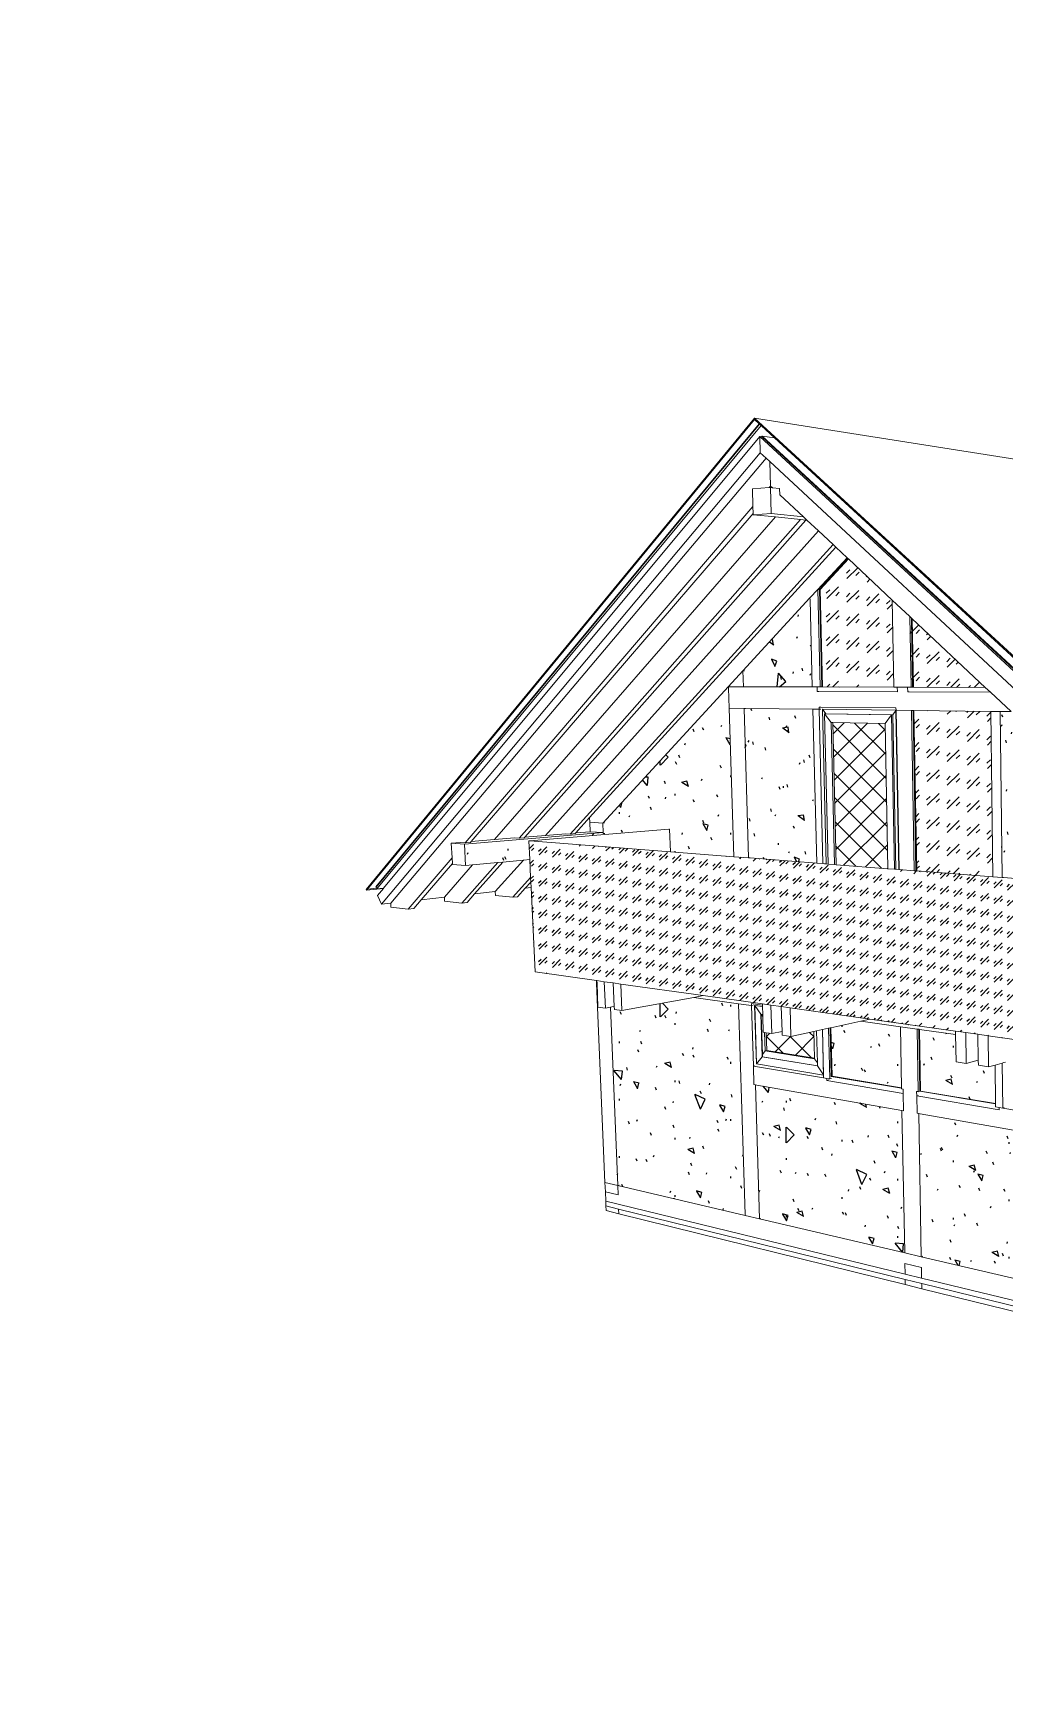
# Model space of a CAD drawing. Header units: millimetres. Extents: x 0 to 6720, y 0 to 297.
# Drawn here: x 1274.7 to 1449.2, y 0 to 297 of the extents above; entities that cross this region are included whole.
import ezdxf

# ---------------------------------------------------------------- set-up
doc = ezdxf.new("R2010")
doc.units = ezdxf.units.MM
doc.linetypes.add('K5LT32768', pattern=[0])
doc.layers.add('Системный слой', color=7, linetype='Continuous')

# ---------------------------------------------------------------- blocks, each defined once
blk = doc.blocks.new('U3')
at = {"layer": 'Системный слой', "color": 7, "linetype": 'K5LT32768', "lineweight": 18}
for p, q in [((1404.29, 227.83), (1334.53, 143.13)), ((1334.75, 143.15), (1404.29, 227.54)), ((1405.11, 226.79), (1336.26, 143.59)), ((1336.29, 143.51), (1405.18, 226.72)), ((1336.43, 143.21), (1405.47, 226.46)), ((1404.29, 227.83), (1404.29, 227.54)), ((1539.64, 103.32), (1404.29, 227.83)), ((1404.29, 227.83), (1531.81, 207.6)), ((1404.29, 227.54), (1405.11, 226.79)), ((1405.11, 226.79), (1405.18, 226.72)), ((1405.18, 226.72), (1405.47, 226.46)), ((1405.47, 226.46), (1407.87, 224.25)), ((1405.23, 224.5), (1337.65, 143.33)), ((1405.23, 224.5), (1405.31, 221.6)), ((1537.36, 102.32), (1405.23, 224.5)), ((1405.23, 224.5), (1405.54, 224.45)), ((1405.65, 224.58), (1405.54, 224.45)), ((1405.54, 224.45), (1405.65, 224.44)), ((1405.65, 224.58), (1405.65, 224.44)), ((1537.73, 102.56), (1405.65, 224.58)), ((1405.65, 224.58), (1407.87, 224.25)), ((1405.65, 224.44), (1537.65, 102.46)), ((1407.87, 224.25), (1539.27, 103.3)), ((1337.27, 140.47), (1405.31, 221.6)), ((1406.36, 220.62), (1338.93, 140.65)), ((1405.31, 221.6), (1406.36, 220.62)), ((1406.36, 220.62), (1407.03, 219.99)), ((1407.03, 219.99), (1407.15, 215.61)), ((1407.03, 219.99), (1535.73, 100.28)), ((1403.89, 215.09), (1406.92, 215.34)), ((1403.98, 211.91), (1403.89, 215.09)), ((1407.15, 215.61), (1406.92, 215.34)), ((1406.92, 215.34), (1407.11, 215.36)), ((1407.11, 215.36), (1407.24, 210.68)), ((1407.47, 215.31), (1407.11, 215.36)), ((1407.47, 215.31), (1407.15, 215.61)), ((1408.78, 215.16), (1407.47, 215.31)), ((1408.81, 214.05), (1408.78, 215.16)), ((1413.04, 210.09), (1408.81, 214.05)), ((1403.98, 211.91), (1352.28, 151.5)), ((1404.02, 210.68), (1403.98, 211.91)), ((1353.4, 151.73), (1404.02, 210.68)), ((1408.02, 210.05), (1357.57, 152.07)), ((1412.54, 209.6), (1361.98, 152.31)), ((1363.04, 152.53), (1413.48, 209.5)), ((1404.03, 210.45), (1404.02, 210.68)), ((1407.24, 210.68), (1404.03, 210.45)), ((1408.02, 210.05), (1404.03, 210.45)), ((1407.24, 210.68), (1413.04, 210.09)), ((1412.54, 209.6), (1408.02, 210.05)), ((1413.48, 209.5), (1412.54, 209.6)), ((1413.69, 209.48), (1413.04, 210.09)), ((1413.69, 209.48), (1413.48, 209.5)), ((1415.74, 207.55), (1413.69, 209.48)), ((1366.75, 152.84), (1415.74, 207.55)), ((1418.37, 205.09), (1371.15, 153.08)), ((1418.37, 205.09), (1415.74, 207.55)), ((1418.88, 204.61), (1418.37, 205.09)), ((1374.65, 156.02), (1418.88, 204.61)), ((1420.88, 202.73), (1415.64, 197.03)), ((1415.92, 197.01), (1421.05, 202.57)), ((1416.01, 197), (1421.1, 202.53)), ((1416.07, 197), (1421.13, 202.5)), ((1420.88, 202.73), (1418.88, 204.61)), ((1421.05, 202.57), (1420.88, 202.73)), ((1421.1, 202.53), (1421.05, 202.57)), ((1421.13, 202.5), (1421.1, 202.53)), ((1429, 195.11), (1421.13, 202.5)), ((1414.23, 195.49), (1415.64, 197.03)), ((1415.64, 197.03), (1416.07, 179.5)), ((1415.64, 197.03), (1415.92, 197.01)), ((1415.92, 197.01), (1416.01, 197)), ((1416.35, 179.5), (1415.92, 197.01)), ((1416.44, 179.5), (1416.01, 197)), ((1416.07, 197), (1416.01, 197)), ((1416.49, 179.5), (1416.07, 197)), ((1414.23, 195.49), (1402.18, 182.39)), ((1414.23, 195.49), (1414.24, 195.18)), ((1414.24, 195.18), (1414.63, 179.51)), ((1429.3, 179.47), (1429, 195.11)), ((1432.16, 192.15), (1429, 195.11)), ((1432.16, 192.15), (1432.38, 179.45)), ((1432.44, 191.88), (1432.16, 192.15)), ((1432.66, 179.45), (1432.44, 191.88)), ((1432.53, 191.8), (1432.44, 191.88)), ((1432.53, 191.8), (1432.75, 179.45)), ((1432.58, 191.75), (1432.53, 191.8)), ((1432.8, 179.46), (1432.58, 191.75)), ((1445.72, 179.42), (1432.58, 191.75)), ((1399.58, 179.57), (1402.18, 182.39)), ((1402.26, 179.54), (1402.18, 182.39)), ((1402.46, 182.39), (1402.18, 182.39)), ((1399.58, 179.57), (1377.01, 155.04)), ((1399.58, 179.57), (1399.58, 179.55)), ((1399.58, 179.55), (1402.26, 179.54)), ((1399.58, 179.55), (1399.59, 179.27)), ((1399.59, 179.27), (1399.7, 175.69)), ((1402.26, 179.54), (1402.55, 179.54)), ((1414.63, 179.5), (1402.26, 179.54)), ((1414.63, 179.51), (1414.63, 179.5)), ((1414.63, 179.5), (1415.49, 179.5)), ((1415.51, 178.7), (1415.49, 179.5)), ((1415.49, 179.5), (1415.78, 179.5)), ((1415.8, 178.7), (1415.51, 178.7)), ((1415.51, 178.7), (1429.93, 178.63)), ((1415.78, 179.5), (1416.07, 179.5)), ((1416.07, 179.5), (1416.35, 179.5)), ((1416.35, 179.5), (1429.3, 179.46)), ((1416.44, 179.5), (1416.35, 179.5)), ((1416.49, 179.5), (1416.44, 179.5)), ((1416.49, 179.5), (1429.3, 179.47)), ((1429.3, 179.46), (1429.3, 179.47)), ((1429.3, 179.46), (1429.3, 179.46)), ((1429.3, 179.46), (1429.91, 179.46)), ((1431.76, 179.45), (1429.91, 179.46)), ((1429.91, 179.46), (1429.93, 178.63)), ((1429.93, 178.63), (1429.93, 178.63)), ((1431.76, 179.45), (1431.78, 178.62)), ((1431.76, 179.45), (1432.04, 179.45)), ((1432.06, 178.62), (1431.78, 178.62)), ((1431.78, 178.62), (1446.65, 178.55)), ((1432.04, 179.45), (1432.38, 179.45)), ((1432.38, 179.45), (1432.66, 179.45)), ((1432.66, 179.45), (1445.72, 179.42)), ((1432.66, 179.45), (1432.75, 179.45)), ((1432.75, 179.45), (1432.8, 179.46)), ((1432.8, 179.46), (1445.72, 179.42)), ((1446.64, 178.55), (1445.72, 179.42)), ((1445.72, 179.42), (1445.72, 179.42)), ((1446.65, 178.55), (1446.64, 178.55)), ((1450.36, 175.07), (1446.65, 178.55)), ((1402.38, 175.66), (1399.7, 175.69)), ((1399.7, 175.69), (1400.54, 149)), ((1403.19, 148.79), (1402.38, 175.66)), ((1402.38, 175.66), (1402.67, 175.65)), ((1402.67, 175.65), (1414.73, 175.51)), ((1414.73, 175.51), (1415.43, 147.84)), ((1415.88, 175.49), (1414.73, 175.51)), ((1415.87, 175.89), (1415.88, 175.49)), ((1416.15, 175.89), (1415.87, 175.89)), ((1416.16, 175.5), (1415.88, 175.49)), ((1415.88, 175.49), (1416.56, 147.76)), ((1429.67, 175.73), (1416.15, 175.89)), ((1416.45, 175.49), (1417.13, 147.71)), ((1416.48, 175.49), (1416.45, 175.49)), ((1417.16, 147.71), (1416.48, 175.49)), ((1416.48, 175.49), (1417.07, 174.69)), ((1429.65, 175.33), (1416.48, 175.49)), ((1416.48, 175.49), (1416.48, 175.49)), ((1429.66, 175.29), (1429.09, 174.51)), ((1429.66, 175.29), (1429.65, 175.33)), ((1430.2, 146.7), (1429.66, 175.29)), ((1429.68, 175.32), (1429.67, 175.73)), ((1429.68, 175.32), (1430.23, 146.69)), ((1432.46, 175.29), (1429.68, 175.32)), ((1432.46, 175.29), (1432.97, 146.48)), ((1432.46, 175.29), (1432.74, 175.28)), ((1433.25, 146.46), (1432.74, 175.28)), ((1432.74, 175.28), (1432.82, 175.28)), ((1432.82, 175.28), (1433.33, 146.45)), ((1432.82, 175.28), (1432.87, 175.28)), ((1433.39, 146.45), (1432.87, 175.28)), ((1432.87, 175.28), (1446.72, 175.11)), ((1416.86, 174.68), (1417.07, 174.69)), ((1418.03, 173.1), (1416.86, 174.68)), ((1428.88, 174.51), (1416.86, 174.68)), ((1416.86, 174.68), (1417.52, 147.68)), ((1417.07, 174.69), (1429.09, 174.51)), ((1418.03, 173.1), (1418.64, 147.59)), ((1418.31, 173.09), (1418.03, 173.1)), ((1418.92, 147.57), (1418.31, 173.09)), ((1427.72, 172.93), (1418.31, 173.09)), ((1427.72, 172.93), (1428.88, 174.51)), ((1428.24, 146.85), (1427.72, 172.93)), ((1428.88, 174.51), (1429.09, 174.51)), ((1429.42, 146.76), (1428.88, 174.51)), ((1429.62, 146.74), (1429.09, 174.51)), ((1446.72, 175.11), (1448.38, 175.09)), ((1446.72, 175.11), (1447.08, 145.38)), ((1448.72, 145.26), (1448.38, 175.09)), ((1448.38, 175.09), (1448.65, 175.09)), ((1448.65, 175.09), (1450.36, 175.07)), ((1372.16, 153.29), (1374.65, 156.02)), ((1374.65, 156.02), (1374.68, 155.19)), ((1374.68, 155.19), (1377.01, 155.04)), ((1374.75, 153.5), (1374.68, 155.19)), ((1377.01, 155.04), (1377.3, 155.06)), ((1377.01, 155.04), (1377.08, 153.34)), ((1351.48, 151.57), (1349.81, 151.43)), ((1352.28, 151.5), (1351.48, 151.57)), ((1352.16, 151.23), (1377.08, 153.34)), ((1352.28, 151.5), (1353.28, 151.58)), ((1353.28, 151.58), (1353.4, 151.73)), ((1357.57, 152.07), (1353.4, 151.73)), ((1361.18, 152.37), (1357.57, 152.07)), ((1361.18, 152.37), (1361.98, 152.31)), ((1361.98, 152.31), (1362.92, 152.39)), ((1362.92, 152.39), (1363.04, 152.53)), ((1366.75, 152.84), (1363.04, 152.53)), ((1363.74, 151.83), (1363.91, 151.85)), ((1363.9, 148.51), (1363.74, 151.83)), ((1363.91, 151.85), (1377.39, 153)), ((1389.16, 149.89), (1363.91, 151.85)), ((1370.35, 153.14), (1366.75, 152.84)), ((1370.35, 153.14), (1371.15, 153.08)), ((1371.15, 153.08), (1372.04, 153.15)), ((1372.04, 153.15), (1372.16, 153.29)), ((1374.75, 153.5), (1372.16, 153.29)), ((1374.75, 153.5), (1377.08, 153.34)), ((1377.09, 153.16), (1377.08, 153.34)), ((1377.38, 153.19), (1377.09, 153.16)), ((1377.39, 153), (1388.89, 153.98)), ((1388.89, 153.98), (1389.01, 153.98)), ((1389.01, 153.98), (1389.16, 149.89)), ((1349.95, 148.78), (1342.07, 139.57)), ((1349.81, 151.43), (1352.16, 151.23)), ((1349.95, 148.78), (1349.81, 151.43)), ((1350, 147.77), (1349.95, 148.78)), ((1352.16, 151.23), (1352.35, 147.41)), ((1362.78, 148.4), (1363.9, 148.51)), ((1364.05, 145.26), (1363.9, 148.51)), ((1400.54, 149), (1389.16, 149.89)), ((1403.19, 148.79), (1400.54, 149)), ((1403.48, 148.77), (1403.19, 148.79)), ((1415.43, 147.84), (1403.48, 148.77)), ((1344.41, 141.26), (1350, 147.77)), ((1353.62, 147.53), (1348.56, 141.72)), ((1350.01, 147.63), (1350, 147.77)), ((1352.35, 147.41), (1350.01, 147.63)), ((1358.14, 147.96), (1351.7, 140.67)), ((1352.35, 147.41), (1353.62, 147.53)), ((1353.62, 147.53), (1358.14, 147.96)), ((1354, 142.32), (1359.08, 148.05)), ((1362.78, 148.4), (1357.7, 142.73)), ((1358.14, 147.96), (1359.08, 148.05)), ((1359.08, 148.05), (1362.78, 148.4)), ((1416.56, 147.76), (1415.43, 147.84)), ((1416.84, 147.73), (1416.56, 147.76)), ((1417.13, 147.71), (1416.84, 147.73)), ((1417.16, 147.71), (1417.13, 147.71)), ((1417.52, 147.68), (1417.16, 147.71)), ((1418.64, 147.59), (1417.52, 147.68)), ((1418.92, 147.57), (1418.64, 147.59)), ((1428.24, 146.85), (1418.92, 147.57)), ((1429.42, 146.76), (1428.24, 146.85)), ((1429.62, 146.74), (1429.42, 146.76)), ((1430.2, 146.7), (1429.62, 146.74)), ((1430.23, 146.69), (1430.2, 146.7)), ((1432.97, 146.48), (1430.23, 146.69)), ((1433.25, 146.46), (1432.97, 146.48)), ((1433.33, 146.45), (1433.25, 146.46)), ((1433.39, 146.45), (1433.33, 146.45)), ((1447.08, 145.38), (1433.39, 146.45)), ((1334.53, 143.13), (1334.6, 142.98)), ((1337.62, 143.29), (1334.6, 142.98)), ((1334.6, 142.98), (1334.75, 143.15)), ((1334.75, 143.15), (1336.38, 143.32)), ((1336.26, 143.59), (1336.29, 143.51)), ((1336.29, 143.51), (1336.38, 143.32)), ((1336.38, 143.32), (1336.43, 143.21)), ((1337.65, 143.33), (1336.43, 143.21)), ((1337.62, 143.29), (1336.55, 142.01)), ((1337.65, 143.33), (1337.62, 143.29)), ((1357.7, 142.73), (1354, 142.32)), ((1357.74, 142.04), (1357.7, 142.73)), ((1364.05, 145.26), (1360.83, 141.72)), ((1361.72, 141.82), (1363.09, 143.33)), ((1363.09, 143.33), (1364.09, 144.42)), ((1364.13, 143.44), (1363.09, 143.33)), ((1364.09, 144.42), (1364.05, 145.26)), ((1364.13, 143.44), (1364.09, 144.42)), ((1364.84, 128.29), (1364.13, 143.44)), ((1448.72, 145.26), (1447.08, 145.38)), ((1448.99, 145.24), (1448.72, 145.26)), ((1462.22, 144.21), (1448.99, 145.24)), ((1336.55, 142.01), (1337.27, 140.47)), ((1338.93, 140.65), (1337.27, 140.47)), ((1338.97, 139.93), (1338.93, 140.65)), ((1338.97, 139.93), (1342.07, 139.57)), ((1342.07, 139.57), (1343.06, 139.68)), ((1343.06, 139.68), (1344.41, 141.26)), ((1348.56, 141.72), (1344.41, 141.26)), ((1348.6, 141.02), (1348.56, 141.72)), ((1348.6, 141.02), (1351.7, 140.67)), ((1351.7, 140.67), (1352.64, 140.78)), ((1352.64, 140.78), (1354, 142.32)), ((1357.74, 142.04), (1360.83, 141.72)), ((1360.83, 141.72), (1361.72, 141.82)), ((1375.88, 126.74), (1364.84, 128.29)), ((1375.9, 126.21), (1375.88, 126.74)), ((1375.96, 126.73), (1375.88, 126.74)), ((1375.9, 126.21), (1375.98, 126.2)), ((1375.9, 126.21), (1377.41, 90.44)), ((1375.98, 126.2), (1375.96, 126.73)), ((1377.29, 126.54), (1375.96, 126.73)), ((1376.15, 121.99), (1375.98, 126.2)), ((1377.29, 126.54), (1377.48, 121.79)), ((1378.9, 126.31), (1377.29, 126.54)), ((1379.07, 122.08), (1378.9, 126.31)), ((1380.25, 126.12), (1378.9, 126.31)), ((1380.44, 121.34), (1380.25, 126.12)), ((1395.04, 124.04), (1380.25, 126.12)), ((1377.48, 121.79), (1376.15, 121.99)), ((1377.48, 121.79), (1378.37, 121.95)), ((1378.37, 121.95), (1378.66, 122)), ((1379.69, 89.9), (1378.37, 121.95)), ((1378.66, 122), (1379.07, 122.08)), ((1379.09, 121.54), (1379.07, 122.08)), ((1393.36, 123.73), (1380.44, 121.34)), ((1395.04, 124.04), (1393.36, 123.73)), ((1401.37, 122.59), (1393.36, 123.73)), ((1405.67, 122.54), (1395.04, 124.04)), ((1403.73, 122.26), (1401.37, 122.59)), ((1401.37, 122.59), (1402.56, 84.69)), ((1403.73, 122.26), (1403.72, 122.63)), ((1404.01, 122.59), (1403.72, 122.63)), ((1404.01, 122.31), (1403.73, 122.26)), ((1403.73, 122.26), (1404.06, 111.38)), ((1405.68, 122.35), (1404.01, 122.59)), ((1404.28, 122.27), (1404.6, 111.77)), ((1404.31, 122.27), (1404.28, 122.27)), ((1404.62, 111.77), (1404.31, 122.27)), ((1405.38, 120.69), (1404.31, 122.27)), ((1405.68, 122.07), (1404.31, 122.27)), ((1404.31, 122.27), (1404.31, 122.27)), ((1405.68, 122.35), (1405.67, 122.54)), ((1407.22, 122.33), (1405.67, 122.54)), ((1405.68, 122.07), (1405.68, 122.35)), ((1405.73, 120.64), (1405.68, 122.07)), ((1407.22, 122.33), (1407.36, 117.22)), ((1409.08, 122.06), (1407.22, 122.33)), ((1409.21, 117.62), (1409.08, 122.06)), ((1410.66, 121.84), (1409.08, 122.06)), ((1410.66, 121.84), (1410.8, 116.69)), ((1425, 119.82), (1410.66, 121.84)), ((1379.09, 121.54), (1380.44, 121.34)), ((1405.38, 120.69), (1405.61, 113.04)), ((1405.45, 120.67), (1405.38, 120.69)), ((1405.67, 113.48), (1405.45, 120.67)), ((1405.47, 120.67), (1405.45, 120.67)), ((1405.47, 120.67), (1405.74, 120.28)), ((1405.73, 120.64), (1405.47, 120.67)), ((1405.74, 120.28), (1405.73, 120.64)), ((1405.82, 117.45), (1405.74, 120.28)), ((1417.99, 118.28), (1423.38, 119.46)), ((1423.38, 119.46), (1425, 119.82)), ((1430.46, 118.46), (1423.38, 119.46)), ((1440.38, 117.66), (1425, 119.82)), ((1406.08, 117.41), (1405.82, 117.45)), ((1406.18, 114.13), (1406.08, 117.41)), ((1406.36, 117.37), (1406.08, 117.41)), ((1406.45, 114.19), (1406.36, 117.37)), ((1407.36, 117.22), (1406.36, 117.37)), ((1407.36, 117.22), (1409.21, 117.62)), ((1409.23, 116.93), (1409.21, 117.62)), ((1410.8, 116.69), (1409.23, 116.93)), ((1410.8, 116.69), (1414.93, 117.6)), ((1414.93, 117.6), (1415.41, 117.71)), ((1414.93, 117.6), (1415.05, 112.81)), ((1415.41, 117.71), (1416.46, 117.94)), ((1415.55, 111.96), (1415.41, 117.71)), ((1416.46, 117.94), (1417.58, 118.19)), ((1416.68, 109.37), (1416.46, 117.94)), ((1416.66, 109.8), (1416.46, 117.94)), ((1416.46, 117.94), (1416.46, 117.94)), ((1417.58, 118.19), (1417.85, 118.25)), ((1417.58, 118.19), (1417.8, 109.06)), ((1417.85, 118.25), (1417.93, 118.26)), ((1418.06, 109.51), (1417.85, 118.25)), ((1417.93, 118.26), (1417.99, 118.28)), ((1418.15, 109.53), (1417.93, 118.26)), ((1418.2, 109.55), (1417.99, 118.28)), ((1430.46, 118.46), (1433.48, 118.03)), ((1430.68, 107.46), (1430.46, 118.46)), ((1433.48, 118.03), (1433.68, 106.78)), ((1433.75, 117.99), (1433.48, 118.03)), ((1433.95, 106.85), (1433.75, 117.99)), ((1433.84, 117.98), (1433.75, 117.99)), ((1433.84, 117.98), (1434.03, 106.88)), ((1433.89, 117.97), (1433.84, 117.98)), ((1434.09, 106.89), (1433.89, 117.97)), ((1440.39, 117.04), (1433.89, 117.97)), ((1440.38, 117.66), (1440.39, 117.04)), ((1442.19, 117.4), (1440.38, 117.66)), ((1440.39, 117.04), (1440.46, 112.15)), ((1442.19, 117.4), (1442.27, 111.87)), ((1444.39, 117.09), (1442.19, 117.4)), ((1444.45, 112.45), (1444.39, 117.09)), ((1446.24, 116.83), (1444.39, 117.09)), ((1446.24, 116.83), (1446.31, 111.26)), ((1459.78, 114.92), (1446.24, 116.83)), ((1405.61, 113.04), (1404.62, 111.77)), ((1405.68, 113.05), (1405.61, 113.04)), ((1405.61, 113.04), (1415.57, 111.4)), ((1405.67, 113.48), (1406.18, 114.13)), ((1405.68, 113.05), (1405.67, 113.48)), ((1405.68, 113.05), (1415.57, 111.43)), ((1406.18, 114.13), (1406.45, 114.19)), ((1415.05, 112.7), (1406.18, 114.13)), ((1406.45, 114.19), (1415.05, 112.81)), ((1404.06, 111.38), (1404.34, 111.44)), ((1404.06, 111.38), (1404.17, 108.08)), ((1404.06, 111.38), (1416.68, 109.25)), ((1404.62, 111.77), (1404.6, 111.77)), ((1404.6, 111.77), (1416.66, 109.75)), ((1404.62, 111.77), (1416.66, 109.76)), ((1415.05, 112.81), (1415.05, 112.7)), ((1415.55, 111.96), (1415.05, 112.7)), ((1415.57, 111.43), (1415.55, 111.96)), ((1415.57, 111.4), (1415.57, 111.43)), ((1415.57, 111.4), (1416.66, 109.8)), ((1440.46, 112.15), (1442.27, 111.87)), ((1442.27, 111.87), (1444.45, 112.45)), ((1444.47, 111.54), (1444.45, 112.45)), ((1446.31, 111.26), (1444.47, 111.54)), ((1446.31, 111.26), (1447.48, 111.57)), ((1447.48, 111.57), (1448.77, 111.93)), ((1447.57, 104.64), (1447.48, 111.57)), ((1448.77, 111.93), (1449.03, 112)), ((1448.77, 111.93), (1448.86, 103.83)), ((1449.03, 112), (1449.36, 112.08)), ((1404.43, 108.03), (1404.17, 108.08)), ((1405.16, 83.93), (1404.43, 108.03)), ((1404.71, 107.98), (1404.43, 108.03)), ((1430.75, 103.39), (1404.71, 107.98)), ((1416.66, 109.76), (1416.66, 109.8)), ((1416.66, 109.75), (1416.66, 109.76)), ((1416.68, 109.25), (1416.68, 109.37)), ((1416.68, 109.25), (1417.24, 109.16)), ((1417.24, 109.16), (1417.25, 108.78)), ((1417.52, 109.11), (1417.24, 109.16)), ((1417.52, 108.85), (1417.25, 108.78)), ((1417.25, 108.78), (1430.99, 106.45)), ((1417.8, 109.06), (1417.52, 109.11)), ((1417.8, 109.06), (1418.07, 109.13)), ((1418.06, 109.51), (1418.15, 109.53)), ((1418.06, 109.51), (1430.68, 107.4)), ((1418.2, 109.55), (1418.15, 109.53)), ((1418.2, 109.55), (1430.68, 107.46)), ((1430.68, 107.4), (1430.68, 107.46)), ((1430.68, 107.28), (1430.68, 107.4)), ((1430.98, 107.23), (1430.68, 107.28)), ((1430.98, 107.23), (1430.99, 106.57)), ((1430.99, 106.57), (1430.99, 106.45)), ((1430.99, 106.45), (1431.05, 103.34)), ((1433.38, 106.83), (1433.39, 106.05)), ((1433.65, 106.79), (1433.38, 106.83)), ((1433.39, 106.05), (1433.66, 106.12)), ((1433.39, 106.05), (1448.22, 103.53)), ((1433.39, 106.05), (1433.45, 102.91)), ((1433.68, 106.78), (1433.65, 106.79)), ((1433.68, 106.78), (1433.95, 106.85)), ((1434.03, 106.88), (1433.95, 106.85)), ((1433.95, 106.85), (1447.57, 104.58)), ((1434.09, 106.89), (1434.03, 106.88)), ((1434.09, 106.89), (1447.57, 104.64)), ((1447.57, 104.58), (1447.57, 104.64)), ((1447.57, 104.05), (1447.57, 104.58)), ((1448.22, 103.94), (1447.57, 104.05)), ((1430.75, 103.39), (1431.05, 103.34)), ((1431.24, 77.97), (1430.75, 103.39)), ((1433.45, 102.91), (1433.75, 102.86)), ((1433.75, 102.86), (1434.21, 77.11)), ((1434.02, 102.81), (1433.75, 102.86)), ((1464.1, 97.5), (1434.02, 102.81)), ((1448.22, 103.94), (1448.86, 103.83)), ((1448.22, 103.66), (1448.22, 103.94)), ((1448.22, 103.53), (1448.22, 103.66)), ((1448.86, 103.83), (1449.13, 103.91)), ((1448.86, 103.83), (1464.43, 101.21)), ((1377.41, 90.44), (1379.69, 89.9)), ((1377.48, 88.76), (1377.41, 90.44)), ((1379.69, 89.9), (1379.97, 89.98)), ((1379.76, 88.22), (1379.69, 89.9)), ((1379.69, 89.9), (1402.56, 84.54)), ((1377.48, 88.76), (1379.76, 88.22)), ((1377.55, 87.09), (1377.48, 88.76)), ((1377.58, 86.25), (1377.55, 87.09)), ((1431.32, 74.01), (1377.55, 87.09)), ((1377.58, 86.25), (1377.62, 85.42)), ((1377.58, 86.25), (1379.86, 85.69)), ((1377.62, 85.42), (1379.9, 84.85)), ((1379.86, 85.69), (1379.9, 84.85)), ((1379.86, 85.69), (1431.33, 73.06)), ((1379.9, 84.85), (1431.35, 72.12)), ((1402.56, 84.69), (1402.56, 84.54)), ((1402.56, 84.54), (1405.16, 83.93)), ((1405.43, 84.02), (1405.16, 83.93)), ((1405.16, 83.93), (1431.24, 77.81)), ((1431.24, 77.81), (1431.24, 77.97)), ((1431.24, 77.81), (1434.21, 77.11)), ((1434.25, 75.2), (1431.28, 75.91)), ((1431.28, 75.91), (1431.32, 74.01)), ((1434.21, 77.11), (1434.48, 77.22)), ((1434.21, 77.11), (1464.24, 70.07)), ((1434.28, 73.29), (1434.25, 75.2)), ((1431.32, 74.01), (1434.28, 73.29)), ((1431.33, 73.06), (1434.3, 72.34)), ((1431.33, 73.06), (1431.35, 72.12)), ((1431.35, 72.12), (1434.32, 71.38)), ((1434.28, 73.29), (1464.26, 66)), ((1434.3, 72.34), (1434.32, 71.38)), ((1434.3, 72.34), (1464.26, 64.99)), ((1464.27, 63.97), (1434.32, 71.38))]:
    blk.add_line(p, q, dxfattribs=at)

msp = doc.modelspace()

# ---------------------------------------------------------------- hatches: boundary and pattern name
at = {"layer": 'Системный слой'}
h = msp.add_hatch(dxfattribs=at)
h.set_pattern_fill('', angle=45, style=0, pattern_type=0)
h.set_pattern_definition([(45, (0, 0), (4e-16, 4.2426407), [3, -2.1]), (45, (1.591, 0.5303), (4e-16, 4.2426407), [0.9, -4.2]), (45, (-0.106, 0.9546), (4e-16, 4.2426407), [0.9, -4.2])])
h.paths.add_polyline_path([(1416.06562, 197.00061), (1416.493, 179.50179), (1429.29637, 179.46525), (1428.99669, 195.11371), (1421.12848, 202.49726)])
h.paths.add_polyline_path([(1432.15682, 192.14824), (1432.38379, 179.4533), (1432.66178, 179.4546), (1432.44102, 191.88155)])
h.paths.add_polyline_path([(1445.7223, 179.41837), (1432.58288, 191.74843), (1432.80056, 179.45525)])
h.paths.add_polyline_path([(1432.87446, 175.28173), (1433.38503, 146.44782), (1447.07725, 145.38358), (1446.72067, 175.11098)])
h = msp.add_hatch(dxfattribs=at)
h.set_pattern_fill('', angle=40, style=0, pattern_type=0)
h.set_pattern_definition([(40, (7.66, 6.428), (-20.5692, 24.5134), [2, -30]), (130, (9.193, 7.713), (-24.5134, -20.5692), [2, -30]), (85, (7.66, 6.428), (-20.56883, 24.51297), [2.828, -42.426]), (60, (9.193, 7.713), (-27.7128, 16), [2, -30]), (150, (10.192, 9.445), (-16, -27.7128), [2, -30]), (105, (9.193, 7.713), (-27.7123, 15.9997), [2.828, -42.426]), (80, (16.853, 14.141), (-26.0974, 4.60168), [1.5, -25]), (170, (17.114, 15.618), (-4.60168, -26.0974), [1.5, -25]), (125, (16.853, 14.141), (-26.09695, 4.6016), [2.121, -35.355]), (100, (-18.796, -15.771), (-15.75692, -2.77837), [1, -15]), (190, (-18.97, -14.787), (2.77837, -15.75692), [1, -15]), (145, (-18.796, -15.771), (-15.75733, -2.77844), [1.414, -21.213]), (70, (1.233, 14.088), (-15.03508, 5.47232), [1, -15]), (160, (1.575, 15.028), (-5.47232, -15.03508), [1, -15]), (115, (1.233, 14.088), (-15.03547, 5.47246), [1.414, -21.213]), (85, (0, 0), (-9.351857, 7.84492), [0.3, -10]), (65, (0, 0), (-2.418448, 6.64463), [0.3, -10]), (105, (0, 0), (-6.193075, 7.658056), [0.5, -12]), (110, (0, 0), (-7.94593, 1.36463), [0.5, -7])])
h.paths.add_polyline_path([(1553.77846, 142.10779), (1554.85214, 175.01876), (1554.9888, 179.20635), (1534.42324, 185.51301), (1531.74268, 186.33504), (1483.78806, 201.04086), (1531.1639, 161.14957), (1533.7832, 158.94408)])
h.paths.add_polyline_path([(1463.86446, 144.4571), (1463.77464, 162.47802), (1450.36026, 175.0661), (1448.65172, 175.08717), (1448.38119, 175.0905), (1448.71861, 145.25601), (1448.98602, 145.23522), (1462.22259, 144.2064)])
h.paths.add_polyline_path([(1414.73155, 175.50547), (1402.66788, 175.65424), (1402.38022, 175.65778), (1403.19377, 148.79445), (1403.4788, 148.7723), (1415.42837, 147.84351)])
h.paths.add_polyline_path([(1414.22803, 195.4943), (1402.17625, 182.39307), (1402.26268, 179.53948), (1414.63082, 179.50409), (1414.63077, 179.5061), (1414.23601, 195.17687)])
h.paths.add_polyline_path([(1467.35615, 159.11712), (1467.40562, 144.99781), (1467.66289, 145.0371), (1480.30357, 146.96724), (1467.6159, 158.87338)])
h = msp.add_hatch(dxfattribs=at)
h.set_pattern_fill('', angle=45, style=0, pattern_type=0)
h.set_pattern_definition([(45, (7.07, 7.07), (-22.6274, 22.6274), [2, -30]), (135, (8.485, 8.485), (-22.6274, -22.6274), [2, -30]), (90, (7.07, 7.07), (-22.627, 22.627), [2.828, -42.426]), (65, (8.485, 8.485), (-29.00185, 13.5238), [2, -30]), (155, (9.33, 10.298), (-13.5238, -29.00185), [2, -30]), (110, (8.485, 8.485), (-29.0013, 13.52354), [2.828, -42.426]), (85, (15.556, 15.556), (-26.39916, 2.30963), [1.5, -25]), (175, (15.687, 17.05), (-2.30963, -26.39916), [1.5, -25]), (130, (15.556, 15.556), (-26.3987, 2.30959), [2.121, -35.355]), (105, (-17.35, -17.35), (-15.45481, -4.1411), [1, -15]), (195, (-17.608, -16.384), (4.1411, -15.45481), [1, -15]), (150, (-17.35, -17.35), (-15.45521, -4.14121), [1.414, -21.213]), (75, (9e-16, 14.142), (-15.45481, 4.1411), [1, -15]), (165, (0.259, 15.108), (-4.1411, -15.45481), [1, -15]), (120, (9e-16, 14.142), (-15.45521, 4.14121), [1.414, -21.213]), (90, (0, 0), (-10, 7), [0.3, -10]), (70, (0, 0), (-2.988362, 6.408564), [0.3, -10]), (110, (0, 0), (-6.836952, 7.089153), [0.5, -12]), (115, (0, 0), (-8.034628, 0.666903), [0.5, -7])])
h.paths.add_polyline_path([(1570.1816, 116.26254), (1568.80423, 81.75694), (1568.79009, 81.40281), (1588.60012, 96.24936), (1590.04085, 126.19379), (1589.70699, 126.22426), (1589.22205, 126.26851), (1587.59647, 125.47885), (1587.55994, 124.70338), (1587.22346, 124.53769), (1585.91366, 124.66141), (1584.13951, 123.79959), (1584.10304, 123.00112), (1583.74576, 122.82518), (1582.40401, 122.95656), (1580.46576, 122.01502), (1580.42942, 121.19213), (1580.04935, 121.00498), (1578.67415, 121.14474), (1576.55415, 120.1149), (1576.51804, 119.26607), (1576.11293, 119.06659), (1574.7027, 119.21556), (1574.1532, 118.94861), (1574.11727, 118.08387), (1573.6964, 117.87662), (1572.26496, 118.0314), (1570.85341, 117.34572), (1570.81779, 116.45915), (1570.37476, 116.24099)])
h.paths.add_polyline_path([(1567.51898, 80.45018), (1568.12964, 95.95388), (1567.73824, 95.70477), (1562.1502, 92.14819), (1561.56737, 76.35206), (1561.55362, 75.97946)])
h.paths.add_polyline_path([(1560.13914, 74.91938), (1561.51474, 112.80934), (1561.38058, 112.74417), (1561.34618, 111.79509), (1561.07194, 111.66005), (1560.83637, 111.54405), (1559.29595, 111.73154), (1556.1088, 110.18334), (1556.0753, 109.19958), (1555.5263, 108.92924), (1553.94273, 109.13115), (1550.42421, 107.42198), (1550.39187, 106.40092), (1549.79896, 106.10895), (1548.1701, 106.32702), (1545.84297, 105.19659), (1544.60744, 63.68548), (1544.59507, 63.26994)])
h.paths.add_polyline_path([(1534.86021, 74.77913), (1534.384, 56.05007), (1534.37278, 55.60888), (1542.81427, 61.93532), (1543.34351, 80.17844), (1542.90253, 79.89777)])
h.paths.add_polyline_path([(1527.92458, 55.33097), (1528.96493, 101.3033), (1525.01039, 105.01424), (1507.4725, 107.50754), (1507.24589, 107.53976), (1506.61291, 60.13053), (1527.92009, 55.13259)])
h.paths.add_polyline_path([(1503.1393, 108.12357), (1467.77117, 113.15173), (1467.51707, 113.18785), (1467.67097, 69.265), (1502.59327, 61.07341), (1502.59547, 61.26288)])
h.paths.add_polyline_path([(1471.1752, 116.96878), (1503.19247, 112.70472), (1503.19375, 112.81483), (1503.27376, 119.70915), (1484.2792, 121.97794), (1484.27425, 120.59713), (1471.42734, 117.03862)])
h.paths.add_polyline_path([(1484.2792, 121.97794), (1503.27376, 119.70915), (1503.33923, 125.35053), (1492.04098, 135.95283), (1487.23582, 134.92504), (1484.32652, 135.19432)])
h.paths.add_polyline_path([(1513.88069, 115.45839), (1510.23725, 118.87741), (1507.65795, 121.29783), (1507.4324, 121.50949), (1507.30753, 112.15668), (1510.51211, 111.72989), (1510.51375, 111.84153), (1510.5499, 114.29872)])
h.paths.add_polyline_path([(1464.09849, 97.50415), (1434.02331, 102.81112), (1433.75323, 102.85878), (1434.21354, 77.11299), (1464.23523, 70.07091), (1464.23435, 70.24682)])
h.paths.add_polyline_path([(1434.08548, 106.89088), (1447.56601, 104.63704), (1447.4828, 111.57424), (1446.31092, 111.25503), (1444.46607, 111.53742), (1444.45391, 112.45314), (1442.27195, 111.87327), (1440.45973, 112.15067), (1440.38648, 117.04491), (1433.88933, 117.96858)])
h.paths.add_polyline_path([(1418.20157, 109.54654), (1430.67529, 107.46104), (1430.46474, 118.45544), (1423.37576, 119.46325), (1417.98837, 118.27599)])
h.paths.add_polyline_path([(1430.75329, 103.38814), (1404.70922, 107.9838), (1404.42819, 108.03339), (1405.1582, 83.92839), (1431.24313, 77.80974), (1431.23999, 77.9739)])
h.paths.add_polyline_path([(1402.55979, 84.69062), (1401.37014, 122.59171), (1393.36406, 123.72991), (1380.43853, 121.33811), (1379.08964, 121.54458), (1379.06784, 122.07878), (1378.65674, 122.00398), (1378.37258, 121.95227), (1379.68979, 89.90242), (1402.56462, 84.53676)])
h.paths.add_polyline_path([(1389.01332, 153.97649), (1389.16111, 149.88515), (1400.54121, 149.00062), (1399.70345, 175.69079), (1399.5911, 179.27038), (1399.5824, 179.54715), (1399.58162, 179.57251), (1377.01278, 155.0384), (1377.08264, 153.3386), (1352.15678, 151.23415), (1352.35384, 147.40938), (1353.62075, 147.5303), (1358.13756, 147.96137), (1359.07583, 148.05091), (1362.78285, 148.4047), (1363.89657, 148.51099), (1363.74147, 151.83353), (1363.90911, 151.84787), (1377.38654, 153.00087), (1388.88878, 153.98489)])
h = msp.add_hatch(dxfattribs=at)
h.set_pattern_fill('', angle=45, style=0, pattern_type=0)
h.set_pattern_definition([(45, (0, 0), (-2.1213203, 2.1213203), []), (135, (0, 0), (-2.1213203, -2.1213203), [])])
h.paths.add_polyline_path([(1428.24074, 146.84766), (1427.72304, 172.92546), (1418.30943, 173.09389), (1418.91526, 147.57249)])
h.paths.add_polyline_path([(1406.45338, 114.1893), (1415.04869, 112.80786), (1414.92538, 117.60097), (1410.79693, 116.69115), (1409.22906, 116.93114), (1409.2098, 117.6157), (1407.36306, 117.21677), (1406.36003, 117.37031)])
h.paths.add_polyline_path([(1451.68624, 106.91944), (1462.37436, 105.20164), (1462.33794, 111.5918), (1452.73452, 113.00476), (1451.62705, 112.7031)])
h.paths.add_polyline_path([(1568.43497, 146.34684), (1569.46756, 173.03814), (1560.82348, 172.53499), (1559.82543, 144.12002)])
h.paths.add_polyline_path([(1572.67447, 173.2248), (1571.63223, 147.1738), (1578.86595, 149.04477), (1579.84809, 171.88863), (1579.04228, 171.83009), (1577.75056, 172.2262), (1574.20389, 173.31383)])
h.paths.add_polyline_path([(1563.2195, 113.63745), (1562.70393, 99.70826), (1566.72153, 102.05638), (1567.24521, 115.59299), (1566.28295, 115.12556), (1566.24785, 114.2088), (1565.77319, 113.97506), (1564.27385, 114.14962)])
h.paths.add_polyline_path([(1541.46716, 87.29626), (1541.91687, 103.28944), (1537.60618, 101.19546), (1537.57713, 100.09062), (1536.87902, 99.74685), (1536.05874, 99.86886), (1535.64879, 83.89566)])
h = msp.add_hatch(dxfattribs=at)
h.set_pattern_fill('', angle=45, style=0, pattern_type=0)
h.set_pattern_definition([(45, (0, 0), (2e-16, 2.828427), [2, -1.4]), (45, (1.0607, 0.3536), (2e-16, 2.828427), [0.6, -2.8]), (45, (-0.0707, 0.6364), (2e-16, 2.828427), [0.6, -2.8])])
h.paths.add_polyline_path([(1432.97333, 146.47982), (1430.2266, 146.69331), (1430.19939, 146.69542), (1429.62232, 146.74028), (1429.41533, 146.75637), (1428.24074, 146.84766), (1418.91526, 147.57249), (1418.63527, 147.59425), (1417.51786, 147.6811), (1417.15758, 147.70911), (1417.12954, 147.71129), (1416.84479, 147.73342), (1416.56392, 147.75525), (1415.42837, 147.84351), (1403.4788, 148.7723), (1403.19377, 148.79445), (1400.54121, 149.00062), (1389.16111, 149.88515), (1363.90911, 151.84787), (1363.74147, 151.83353), (1363.89657, 148.51099), (1364.04838, 145.25922), (1364.08755, 144.42013), (1364.13325, 143.44105), (1364.84045, 128.29215), (1375.87862, 126.73793), (1375.9559, 126.72705), (1377.28632, 126.53972), (1378.89507, 126.31321), (1380.246, 126.12299), (1395.03971, 124.03998), (1405.67023, 122.54316), (1407.21528, 122.32561), (1409.08466, 122.06239), (1410.6554, 121.84122), (1425.00068, 119.82135), (1440.37733, 117.65626), (1442.19346, 117.40054), (1444.39235, 117.09093), (1446.24126, 116.8306), (1459.78097, 114.92415), (1462.44134, 114.54956), (1462.58958, 114.59062), (1462.42421, 144.19073), (1462.22259, 144.2064), (1448.98602, 145.23522), (1448.71861, 145.25601), (1447.07725, 145.38358), (1433.38503, 146.44782), (1433.33021, 146.45208), (1433.24794, 146.45847)])
h.paths.add_polyline_path([(1462.42421, 144.19073), (1462.58958, 114.59062), (1471.1752, 116.96878), (1471.42734, 117.03862), (1484.27425, 120.59713), (1484.2792, 121.97794), (1484.32652, 135.19432), (1482.81779, 135.33397), (1482.83309, 140.52233), (1484.3466, 140.80075), (1484.35507, 143.16531), (1480.30357, 146.96724), (1467.66289, 145.0371), (1467.40562, 144.99781), (1463.86446, 144.4571), (1462.22259, 144.2064)])

# ---------------------------------------------------------------- block references
msp.add_blockref('U3', (0, 0), dxfattribs=at)

doc.saveas('drawing.dxf')
